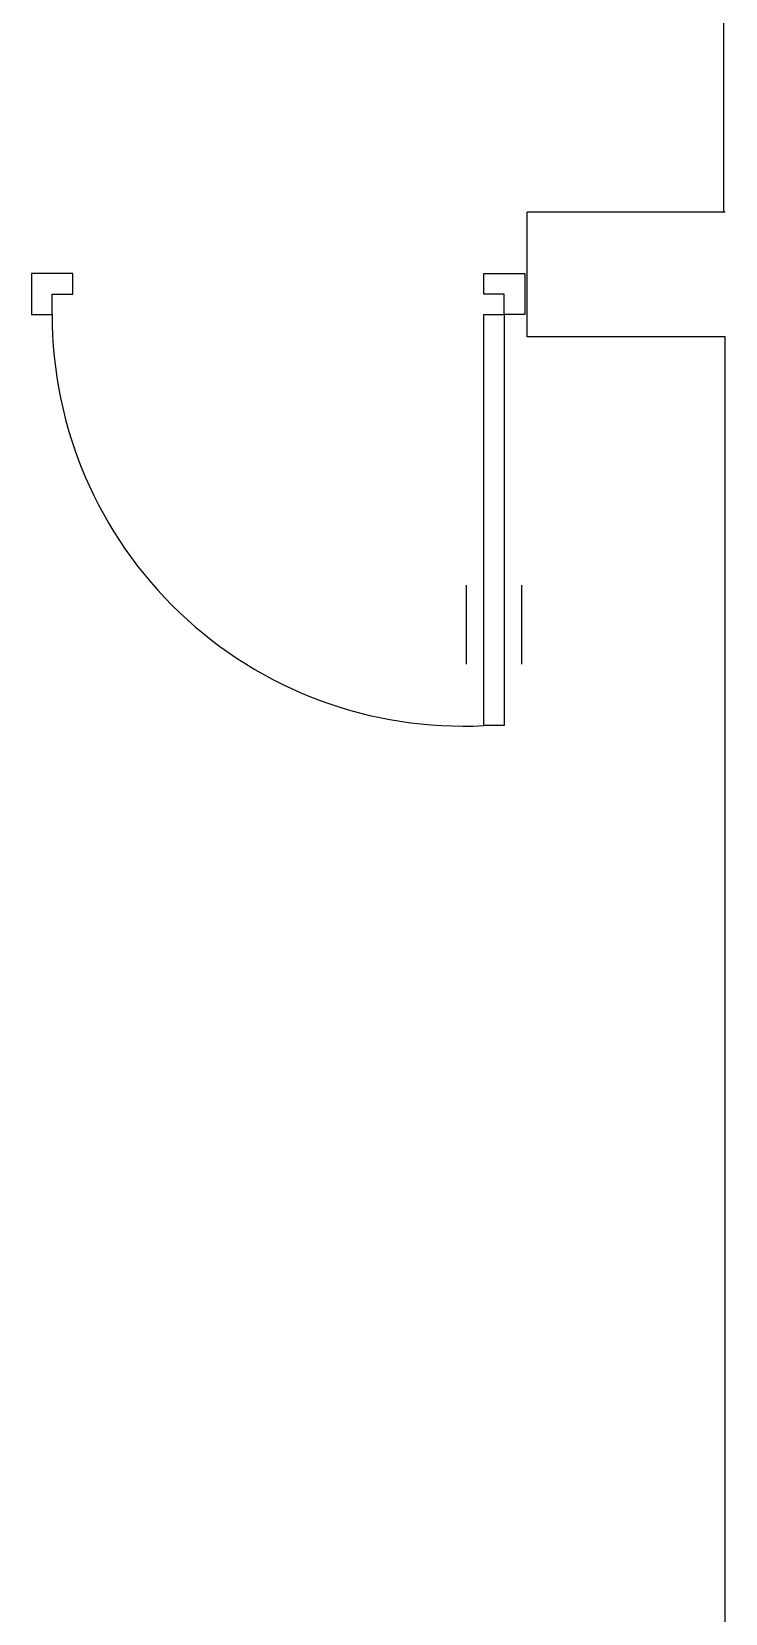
# Model space of a CAD drawing. Header units: millimetres. Extents: x 1143 to 39838, y 578 to 35727.
# Drawn here: x 25779 to 26892, y 8800 to 11339 of the extents above; entities that cross this region are included whole.
import ezdxf

# ---------------------------------------------------------------- set-up
doc = ezdxf.new("R2010")
doc.units = ezdxf.units.MM
for name, color, linetype in [('JJ', 8, 'Continuous'), ('PUB_WINDW', 7, 'Continuous'), ('WALL', 255, 'Continuous'), ('WINDOW', 2, 'Continuous')]:
    doc.layers.add(name, color=color, linetype=linetype)
doc.styles.add('DIM_FONT', font='SIMPLEX', dxfattribs={"width": 0.8})
doc.styles.get("Standard").update_dxf_attribs({"font": 'arial.ttf'})

# ---------------------------------------------------------------- blocks, each defined once
blk = doc.blocks.new('M_A23MCU')
for p, q in [((-0.4541, 0.0807), (-0.4541, 0.9053)), ((-0.4541, 0.9053), (-0.4129, 0.9053)), ((-0.4129, 0.9053), (-0.4129, 0.0807)), ((-0.489, 0.7822), (-0.489, 0.6235)), ((-0.378, 0.7822), (-0.378, 0.6235)), ((-0.4953, -0.0018), (-0.4953, 0.0807)), ((-0.4953, 0.0807), (-0.4541, 0.0807)), ((-0.4129, 0.0807), (-0.4541, 0.0807)), ((-0.4541, 0.0807), (-0.4541, 0.0395)), ((0.4529, 0.0807), (0.4529, 0.0395)), ((0.4941, 0.0807), (0.4529, 0.0807)), ((0.4941, -0.0018), (0.4941, 0.0807)), ((-0.4541, 0.0395), (-0.4129, 0.0395)), ((-0.4129, 0.0395), (-0.4129, -0.0018)), ((0.4117, 0.0395), (0.4117, -0.0018)), ((0.4529, 0.0395), (0.4117, 0.0395)), ((-0.4129, -0.0018), (-0.4953, -0.0018)), ((-0.4953, -0.0018), (-0.4953, -0.0018)), ((0.4117, -0.0018), (0.4941, -0.0018)), ((0.4941, -0.0018), (0.4941, -0.0018))]:
    blk.add_line(p, q)
blk.add_arc((-0.3716, 0.0817), 0.8246, 359.9283, 92.866)
blk = doc.blocks.new('1T4F81聚福元')
at = {"layer": 'WALL'}
for p, q in [((1700.1, -17200), (1700.1, -18389.6)), ((1385, -18589.6), (1385, -18389.6)), ((1703, -18389.6), (1385, -18389.6)), ((1703, -18589.6), (1385, -18589.6)), ((1703, -23189.6), (1703, -18589.6))]:
    blk.add_line(p, q, dxfattribs=at)
at = {"layer": 'WINDOW', "xscale": -800, "yscale": -800, "zscale": 800}
blk.add_blockref('M_A23MCU', (985, -18489.6), dxfattribs=at)
at = {"style": 'DIM_FONT', "oblique": -180, "text_generation_flag": 4, "width": 0.8, "flags": 9}
for tag, p, rotation in [('XSIZE', (1326.3, -15051.1), 135), ('YSIZE', (1326.3, -15051.1), 135), ('XSIZE', (3900.1, -18100), 45), ('YSIZE', (3900.1, -18100), 45)]:
    blk.add_attdef(tag, p, '', height=0.5, rotation=rotation, dxfattribs=at)
at = {"layer": 'JJ', "oblique": -180, "text_generation_flag": 4, "width": 0.8, "flags": 9}
for p in [(1764.7, -14093.6), (2339, -19893.8)]:
    blk.add_attdef('XSIZE', p, '', height=0.441, dxfattribs=at)
blk.add_attdef('XSIZE', (-13521.8, -18540), '', height=0.441, rotation=90, dxfattribs=at)

msp = doc.modelspace()

# ---------------------------------------------------------------- block references
at = {"layer": 'PUB_WINDW'}
msp.add_blockref('1T4F81聚福元', (25189.3, 29439.1), dxfattribs=at)

doc.saveas('drawing.dxf')
